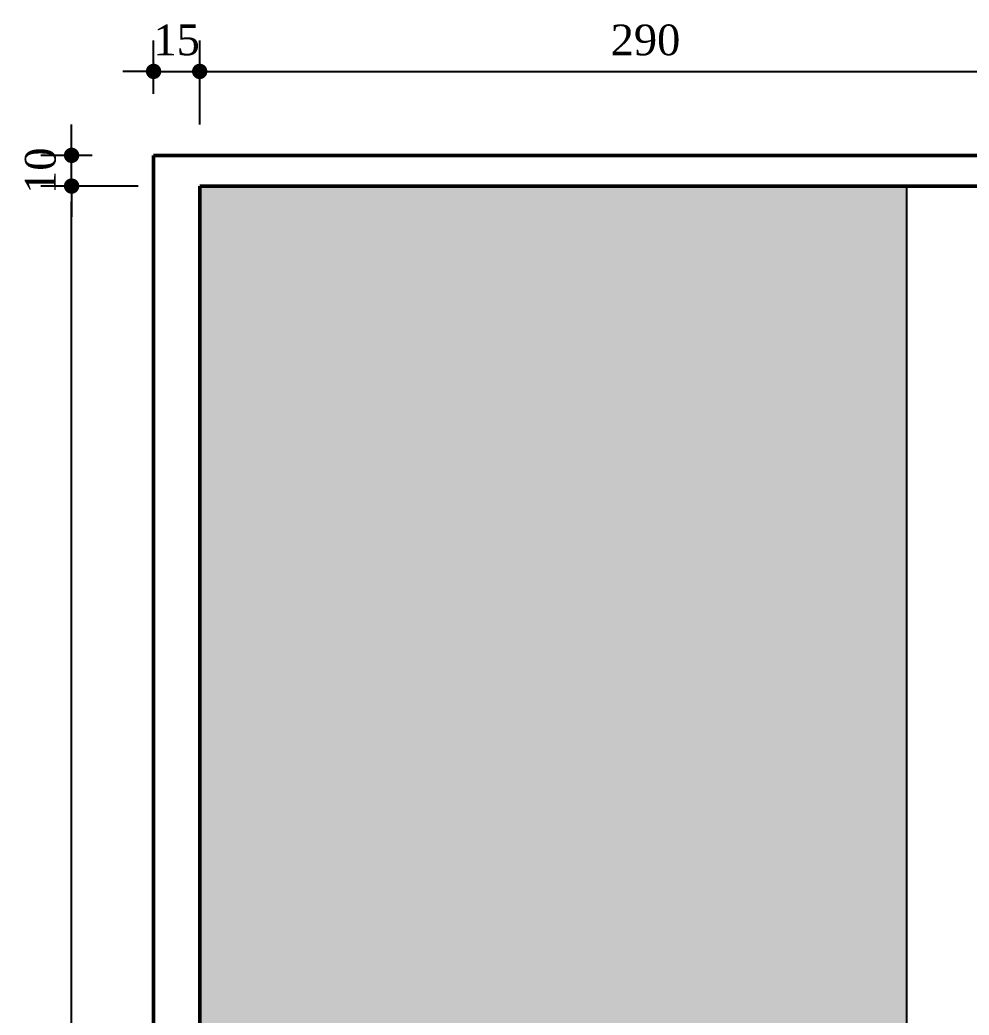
# Model space of a CAD drawing. Header units: millimetres. Extents: x 124972 to 152645, y 1647 to 10452.
# Drawn here: x 151919 to 152227.7, y 10128.2 to 10452.1 of the extents above; entities that cross this region are included whole.
import ezdxf

# ---------------------------------------------------------------- set-up
doc = ezdxf.new("R2010")
doc.units = ezdxf.units.MM
doc.layers.add('Parede Baixa', color=5, linetype='Continuous', lineweight=50)
doc.styles.add('Valéria', font='romantic.ttf', dxfattribs={"height": 10})
doc.dimstyles.new('Cota - 50', dxfattribs={"dimtxt": 10, "dimasz": 5, "dimexe": 10, "dimexo": 20, "dimgap": 5, "dimtad": 1, "dimtxsty": 'Valéria', "dimblk": 'DOT', "dimcen": 0, "dimclrd": 12, "dimclre": 12, "dimclrt": 2, "dimazin": 2, "dimtfac": 1, "dimtix": 1, "dimtmove": 0, "dimatfit": 3, "dimldrblk": 'DOT', "dimfxl": 1, "dimarcsym": 0})

# ---------------------------------------------------------------- blocks, each defined once
blk = doc.blocks.new('_Dot')
at = {"color": 0, "linetype": 'ByBlock', "lineweight": -2}
blk.add_line((-0.5, 0), (-1, 0), dxfattribs=at)
at = {"color": 0, "linetype": 'ByBlock', "const_width": 0.5}
blk.add_lwpolyline([(-0.25, 0, 1), (0.25, 0, 1)], format="xyb", close=True, dxfattribs=at)
blk = doc.blocks.new('*D1231')
at = {"color": 12, "lineweight": -2, "transparency": 16777216}
for p, q in [((151957.45, 10398.01), (151925.79, 10398.01)), ((151935.79, 9448.01), (151935.79, 10393.01)), ((151957.45, 9443.01), (151925.79, 9443.01))]:
    blk.add_line(p, q, dxfattribs=at)
at = {"layer": 'Defpoints', "color": 0, "transparency": 16777216}
for p in [(151935.79, 10398.01), (151977.45, 10398.01), (151977.45, 9443.01)]:
    blk.add_point(p, dxfattribs=at)
at = {"color": 12, "lineweight": -2, "transparency": 16777216, "xscale": 5, "yscale": 5, "zscale": 5}
for p, rotation in [((151935.79, 10398.01), 90), ((151935.79, 9443.01), 270)]:
    blk.add_blockref('_Dot', p, dxfattribs=dict(at, rotation=rotation))
at = {"color": 2, "transparency": 16777216, "insert": (151925.54, 9920.51), "char_height": 10, "attachment_point": 5, "rotation": 90, "style": 'Valéria'}
blk.add_mtext('955', dxfattribs=at)
blk = doc.blocks.new('*D1232')
at = {"color": 12, "lineweight": -2, "transparency": 16777216}
for p, q in [((151935.79, 10413.01), (151935.79, 10418.01)), ((151942.45, 10408.01), (151925.79, 10408.01)), ((151935.79, 10398.01), (151935.79, 10408.01)), ((151957.45, 10398.01), (151925.79, 10398.01)), ((151935.79, 10393.01), (151935.79, 10388.01))]:
    blk.add_line(p, q, dxfattribs=at)
at = {"layer": 'Defpoints', "color": 0, "transparency": 16777216}
for p in [(151935.79, 10408.01), (151962.45, 10408.01), (151977.45, 10398.01)]:
    blk.add_point(p, dxfattribs=at)
at = {"color": 12, "lineweight": -2, "transparency": 16777216, "xscale": 5, "yscale": 5, "zscale": 5}
for p, rotation in [((151935.79, 10408.01), 270), ((151935.79, 10398.01), 90)]:
    blk.add_blockref('_Dot', p, dxfattribs=dict(at, rotation=rotation))
at = {"color": 2, "transparency": 16777216, "insert": (151925.68, 10403.01), "char_height": 10, "attachment_point": 5, "rotation": 90, "style": 'Valéria'}
blk.add_mtext('10', dxfattribs=at)
blk = doc.blocks.new('*D1233')
at = {"color": 12, "lineweight": -2, "transparency": 16777216}
for p, q in [((151962.45, 10428.01), (151962.45, 10445.33)), ((151977.45, 10418.01), (151977.45, 10445.33)), ((151957.45, 10435.33), (151952.45, 10435.33)), ((151962.45, 10435.33), (151977.45, 10435.33)), ((151982.45, 10435.33), (151987.45, 10435.33))]:
    blk.add_line(p, q, dxfattribs=at)
at = {"layer": 'Defpoints', "color": 0, "transparency": 16777216}
for p in [(151977.45, 10435.33), (151962.45, 10408.01), (151977.45, 10398.01)]:
    blk.add_point(p, dxfattribs=at)
at = {"color": 12, "lineweight": -2, "transparency": 16777216, "xscale": 5, "yscale": 5, "zscale": 5}
blk.add_blockref('_Dot', (151962.45, 10435.33), dxfattribs=at)
at = {"color": 12, "lineweight": -2, "transparency": 16777216, "xscale": 5, "yscale": 5, "zscale": 5, "rotation": 180}
blk.add_blockref('_Dot', (151977.45, 10435.33), dxfattribs=at)
at = {"color": 2, "transparency": 16777216, "insert": (151969.95, 10445.52), "char_height": 10, "attachment_point": 5, "style": 'Valéria'}
blk.add_mtext('15', dxfattribs=at)
blk = doc.blocks.new('*D1234')
at = {"color": 12, "lineweight": -2, "transparency": 16777216}
for p, q in [((151977.45, 10418.01), (151977.45, 10445.33)), ((152267.45, 10418.01), (152267.45, 10445.33)), ((151982.45, 10435.33), (152262.45, 10435.33))]:
    blk.add_line(p, q, dxfattribs=at)
at = {"layer": 'Defpoints', "color": 0, "transparency": 16777216}
for p in [(152267.45, 10435.33), (151977.45, 10398.01), (152267.45, 10398.01)]:
    blk.add_point(p, dxfattribs=at)
at = {"color": 12, "lineweight": -2, "transparency": 16777216, "xscale": 5, "yscale": 5, "zscale": 5, "rotation": 180}
blk.add_blockref('_Dot', (151977.45, 10435.33), dxfattribs=at)
at = {"color": 12, "lineweight": -2, "transparency": 16777216, "xscale": 5, "yscale": 5, "zscale": 5}
blk.add_blockref('_Dot', (152267.45, 10435.33), dxfattribs=at)
at = {"color": 2, "transparency": 16777216, "insert": (152122.45, 10445.5), "char_height": 10, "attachment_point": 5, "style": 'Valéria'}
blk.add_mtext('290', dxfattribs=at)

msp = doc.modelspace()

# ---------------------------------------------------------------- hatches: boundary and pattern name
h = msp.add_hatch()
h.set_pattern_fill('GRASS2', color=74, scale=15, pattern_type=2)
h.set_pattern_definition([(360, (67932.865, 3341.237), (15, 15), [2.25, -0.45, 0.6, -0.45, 2.25, -9]), (360, (67932.115, 3341.687), (15, 15), [1.5, -1.125, 2.25, -1.125, 1.5, -7.5]), (360, (67937.365, 3347.687), (15, 15), [1.875, -0.75, 1.875, -10.5]), (360, (67929.865, 3350.687), (15, 15), [0.75, -1.5, 0.75, -12]), (90, (67931.365, 3350.687), (-15, 15), [1.35, -13.65]), (90, (67935.865, 3341.687), (-15, 15), [1.5, -13.5]), (90, (67939.615, 3347.687), (-15, 15), [1.5, -13.5]), (45, (67937.815, 3341.537), (1e-14, 15), [1.5, -19.7132034]), (135, (67933.915, 3341.537), (-15, 1e-14), [1.5, -19.7132034]), (63.434949, (67937.365, 3341.612), (8e-10, 15), [1.5, -32.0410197]), (75.9637565, (67936.6152, 3341.687), (5e-10, 15), [1.5, -60.3465844]), (75.9637565, (67940.3652, 3347.687), (5e-10, 15), [1.2, -60.6465844]), (75.9637565, (67931.6652, 3350.687), (5e-10, 15), [1.05, -60.7965844]), (104.0362435, (67935.1152, 3341.687), (-5e-10, 15), [1.5, -60.3465844]), (104.0362435, (67938.8652, 3347.687), (-5e-10, 15), [1.2, -60.6465844]), (104.0362435, (67931.0652, 3350.687), (-5e-10, 15), [1.05, -60.7965844]), (116.565051, (67934.365, 3341.612), (-6e-09, 15), [1.5, -32.041002])])
h.paths.add_polyline_path([(152159.861, 10176.233), (152165.728, 10178.005)], flags=16)
h.paths.add_polyline_path([(151977.445, 10398.006), (151977.445, 9923.006), (152207.445, 9923.006), (152207.445, 10398.006)])

# ---------------------------------------------------------------- linework, layer by layer
msp.add_line((152207.445, 9923.006), (152207.445, 10398.006))
at = {"layer": 'Parede Baixa'}
for p, q in [((151962.445, 10408.006), (152582.445, 10408.006)), ((151962.445, 8553.006), (151962.445, 10408.006)), ((151977.445, 10398.006), (152422.445, 10398.006)), ((151977.445, 8933.006), (151977.445, 10398.006))]:
    msp.add_line(p, q, dxfattribs=at)

# ---------------------------------------------------------------- dimensions: what is measured, and where the dimension line sits
for base, p1, p2, picture, middle in [((151977.445, 10435.33), (151962.445, 10408.006), (151977.445, 10398.006), '*D1233', (151969.945, 10445.523)), ((152267.445, 10435.33), (151977.445, 10398.006), (152267.445, 10398.006), '*D1234', (152122.445, 10445.5))]:
    dim = msp.add_linear_dim(base=base, p1=p1, p2=p2, dimstyle='Cota - 50')
    dim.commit()
    dim.dimension.update_dxf_attribs({"geometry": picture, "text_midpoint": middle})
for base, p1, p2, picture, middle in [((151935.79, 10408.006), (151977.445, 10398.006), (151962.445, 10408.006), '*D1232', (151925.679, 10403.006)), ((151935.79, 10398.006), (151977.445, 9443.006), (151977.445, 10398.006), '*D1231', (151925.539, 9920.506))]:
    dim = msp.add_linear_dim(base=base, p1=p1, p2=p2, angle=90, dimstyle='Cota - 50', override={"dimtmove": 1})
    dim.commit()
    dim.dimension.update_dxf_attribs({"geometry": picture, "text_midpoint": middle})

doc.saveas('drawing.dxf')
